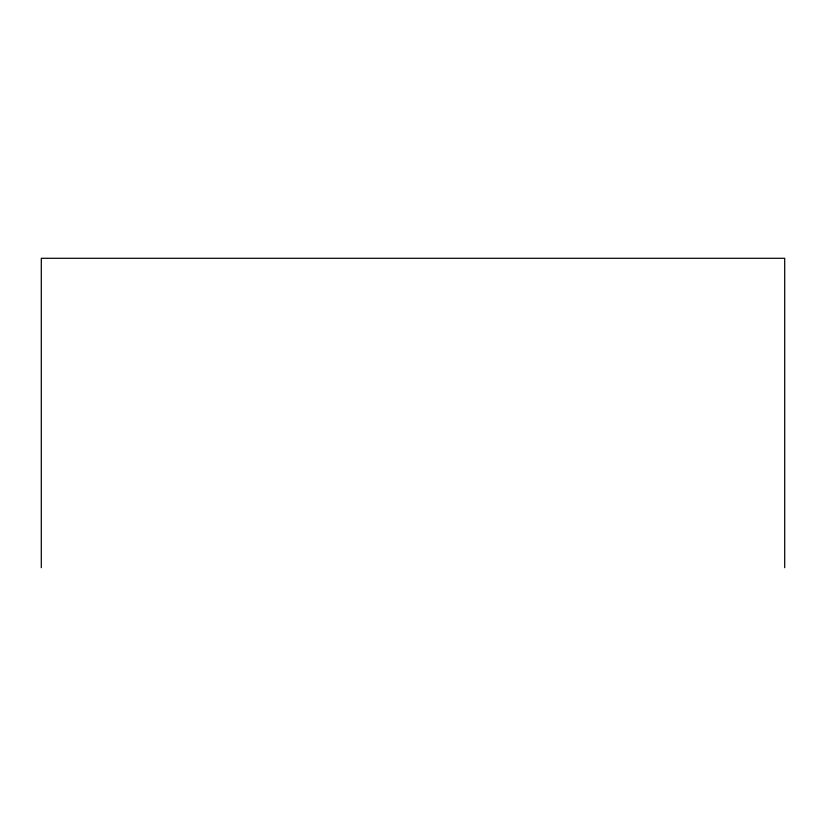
<?xml version="1.0" encoding="UTF-8"?>
<svg xmlns="http://www.w3.org/2000/svg" width="826" height="826" viewBox="0 0 826 826"><rect width="100%" height="100%" fill="white"/><g stroke="black" fill="none" stroke-linecap="round" stroke-linejoin="round"><path stroke-width="1.24" d="M784.7 567.71L784.7 258.29L41.3 258.29L41.3 567.71"/></g></svg>
